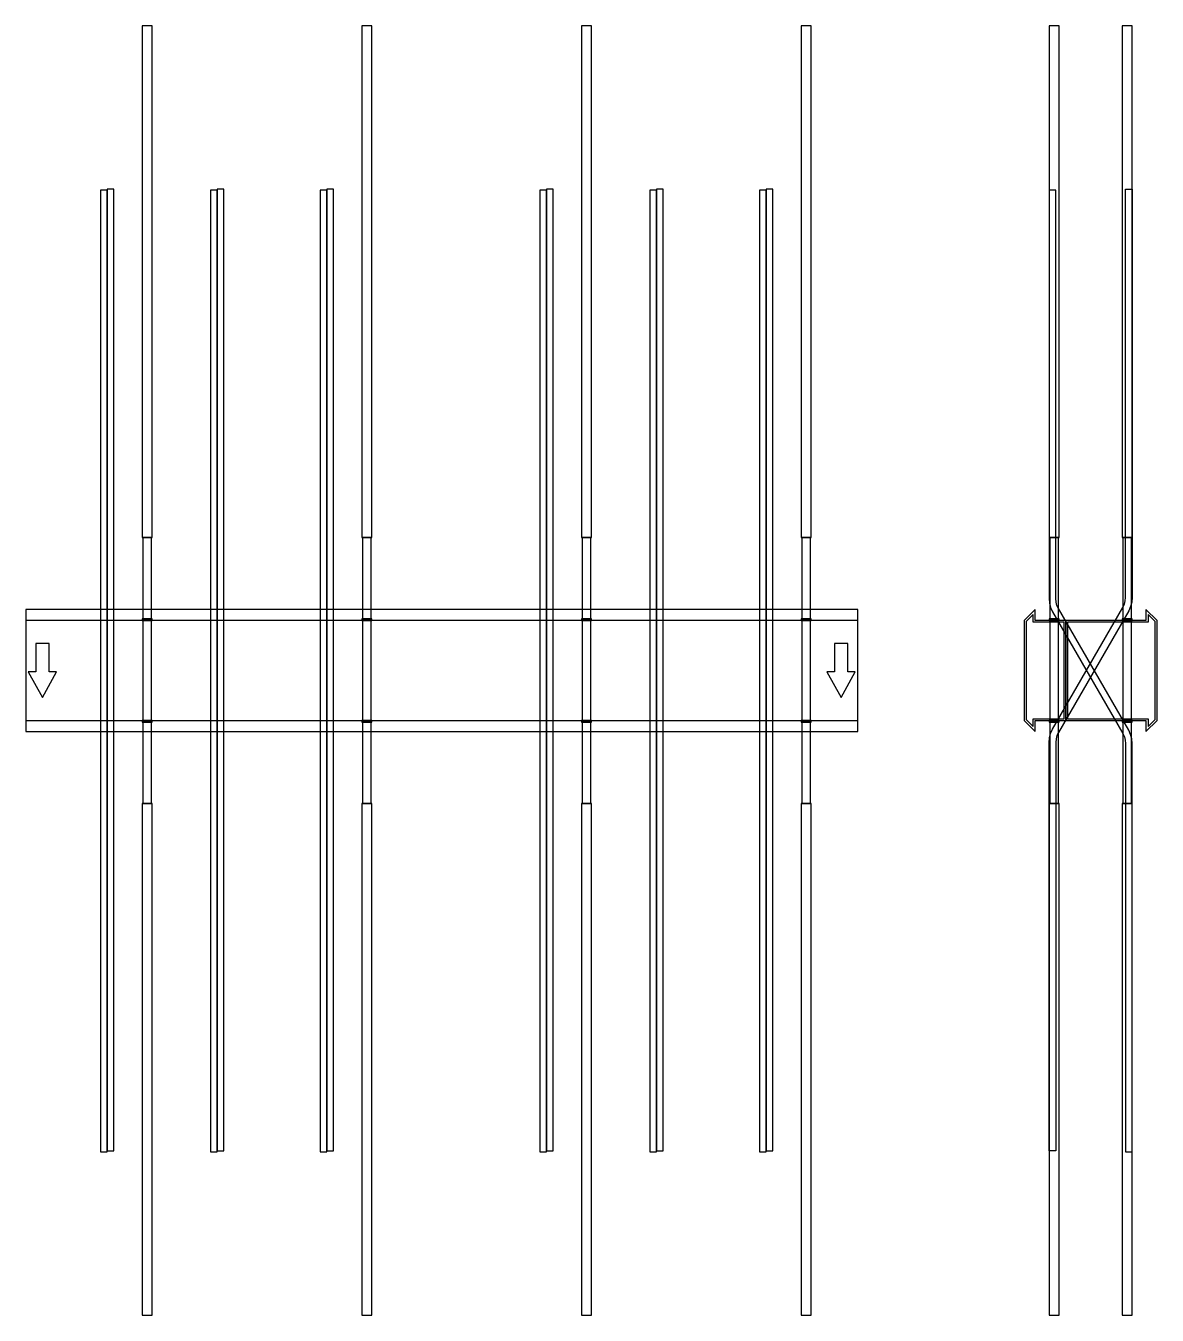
# Model space of a CAD drawing. Extents: x 0 to 1360, y -775 to 775.
import ezdxf

# ---------------------------------------------------------------- set-up
doc = ezdxf.new("R2010")
doc.units = 0
doc.layers.add('Halfen', color=7, linetype='CONTINUOUS')

msp = doc.modelspace()

# ---------------------------------------------------------------- linework, layer by layer
at = {"layer": 'Halfen', "color": 7}
for points in [[(152, 160), (152, 775), (140, 775), (140, 160)], [(416, 160), (416, 775), (404, 775), (404, 160)], [(680, 160), (680, 775), (668, 775), (668, 160)], [(944, 160), (944, 775), (932, 775), (932, 160)], [(1242, 160), (1242, 775), (1230, 775), (1230, 160)], [(1330, 160), (1330, 775), (1318, 775), (1318, 160)], [(98, -578.609), (98, 577.25), (90, 577.25), (90, -578.609)], [(106, -577.251), (106, 578.609), (98, 578.609), (98, -577.251)], [(230, -578.609), (230, 577.25), (222, 577.25), (222, -578.609)], [(238, -577.251), (238, 578.609), (230, 578.609), (230, -577.251)], [(362, -578.609), (362, 577.25), (354, 577.25), (354, -578.609)], [(370, -577.251), (370, 578.609), (362, 578.609), (362, -577.251)], [(626, -578.609), (626, 577.25), (618, 577.25), (618, -578.609)], [(634, -577.251), (634, 578.609), (626, 578.609), (626, -577.251)], [(758, -578.609), (758, 577.25), (750, 577.25), (750, -578.609)], [(766, -577.251), (766, 578.609), (758, 578.609), (758, -577.251)], [(890, -578.609), (890, 577.25), (882, 577.25), (882, -578.609)], [(898, -577.251), (898, 578.609), (890, 578.609), (890, -577.251)], [(1230, -577.251), (1230, -86.497), (1230.486, -80.941), (1231.93, -75.553), (1234.287, -70.497), (1318.785, 75.856), (1320.553, 79.648), (1321.635, 83.689), (1322, 87.856), (1322, 578.609), (1330, 578.609), (1330, 87.856), (1329.514, 82.3), (1328.07, 76.912), (1325.713, 71.856), (1241.215, -74.497), (1239.447, -78.289), (1238.365, -82.33), (1238, -86.497), (1238, -577.251)], [(1330, -578.609), (1330, -87.856), (1329.514, -82.3), (1328.07, -76.912), (1325.713, -71.856), (1241.215, 74.497), (1239.447, 78.289), (1238.365, 82.33), (1238, 86.497), (1238, 577.25), (1230, 577.25), (1230, 86.497), (1230.486, 80.941), (1231.93, 75.553), (1234.287, 70.497), (1318.785, -75.856), (1320.553, -79.648), (1321.635, -83.689), (1322, -87.856), (1322, -578.609)], [(151.25, 62), (151.25, 160), (140.75, 160), (140.75, 62)], [(415.25, 62), (415.25, 160), (404.75, 160), (404.75, 62)], [(679.25, 62), (679.25, 160), (668.75, 160), (668.75, 62)], [(943.25, 62), (943.25, 160), (932.75, 160), (932.75, 62)], [(1241.25, 62), (1241.25, 160), (1230.75, 160), (1230.75, 62)], [(1329.25, 62), (1329.25, 160), (1318.75, 160), (1318.75, 62)], [(0, -73.5), (1000, -73.5), (1000, 73.5), (0, 73.5)], [(152, 60), (152, 62), (140, 62), (140, 60)], [(416, 60), (416, 62), (404, 62), (404, 60)], [(680, 60), (680, 62), (668, 62), (668, 60)], [(944, 60), (944, 62), (932, 62), (932, 60)], [(1250, -60), (1250, 60), (1213.5, 60), (1213.5, 73.5), (1200, 60), (1200, -60), (1213.5, -73.5), (1213.5, -60)], [(1248, -58), (1248, 58), (1211, 58), (1211, 67.25), (1202.5, 58.75), (1202.5, -58.75), (1211, -67.25), (1211, -58)], [(1242, 60), (1242, 62), (1230, 62), (1230, 60)], [(1360, -60), (1360, 60), (1346.5, 73.5), (1346.5, 60), (1250, 60), (1250, -60), (1346.5, -60), (1346.5, -73.5)], [(1357.5, -58.75), (1357.5, 58.75), (1349, 67.25), (1349, 58), (1252, 58), (1252, -58), (1349, -58), (1349, -67.25)], [(1330, 60), (1330, 62), (1318, 62), (1318, 60)], [(0, -60), (1000, -60), (1000, 60), (0, 60)], [(151.25, -60), (151.25, 60), (140.75, 60), (140.75, -60)], [(415.25, -60), (415.25, 60), (404.75, 60), (404.75, -60)], [(679.25, -60), (679.25, 60), (668.75, 60), (668.75, -60)], [(943.25, -60), (943.25, 60), (932.75, 60), (932.75, -60)], [(1241.25, -60), (1241.25, 60), (1230.75, 60), (1230.75, -60)], [(1329.25, -60), (1329.25, 60), (1318.75, 60), (1318.75, -60)], [(20, -32.5), (37, -1.5), (28, -1.5), (28, 32.5), (12, 32.5), (12, -1.5), (3, -1.5)], [(980, -32.5), (997, -1.5), (988, -1.5), (988, 32.5), (972, 32.5), (972, -1.5), (963, -1.5)], [(152, -62), (152, -60), (140, -60), (140, -62)], [(151.25, -160), (151.25, -62), (140.75, -62), (140.75, -160)], [(416, -62), (416, -60), (404, -60), (404, -62)], [(415.25, -160), (415.25, -62), (404.75, -62), (404.75, -160)], [(680, -62), (680, -60), (668, -60), (668, -62)], [(679.25, -160), (679.25, -62), (668.75, -62), (668.75, -160)], [(944, -62), (944, -60), (932, -60), (932, -62)], [(943.25, -160), (943.25, -62), (932.75, -62), (932.75, -160)], [(1242, -62), (1242, -60), (1230, -60), (1230, -62)], [(1241.25, -160), (1241.25, -62), (1230.75, -62), (1230.75, -160)], [(1330, -62), (1330, -60), (1318, -60), (1318, -62)], [(1329.25, -160), (1329.25, -62), (1318.75, -62), (1318.75, -160)], [(152, -775), (152, -160), (140, -160), (140, -775)], [(416, -775), (416, -160), (404, -160), (404, -775)], [(680, -775), (680, -160), (668, -160), (668, -775)], [(944, -775), (944, -160), (932, -160), (932, -775)], [(1242, -775), (1242, -160), (1230, -160), (1230, -775)], [(1330, -775), (1330, -160), (1318, -160), (1318, -775)]]:
    msp.add_lwpolyline(points, close=True, dxfattribs=at)

doc.saveas('drawing.dxf')
